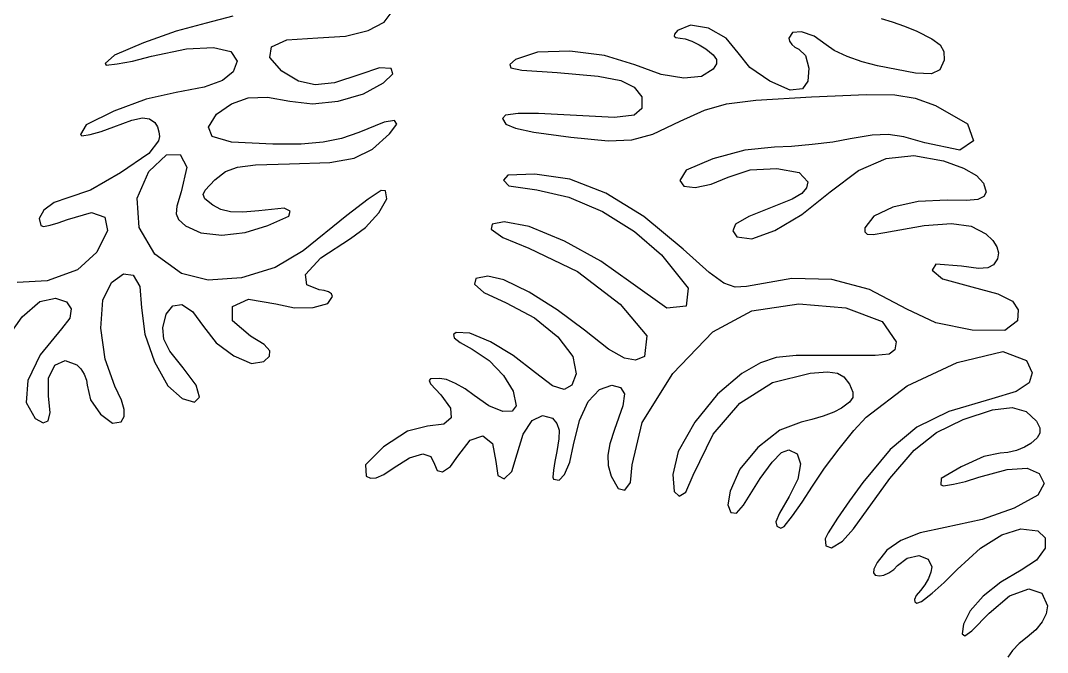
# Model space of a CAD drawing. Header units: metres. Extents: x -276 to 353, y -236 to 239.
# Drawn here: x 110.7 to 261.4, y 2.6 to 95.4 of the extents above; entities that cross this region are included whole.
import ezdxf

# ---------------------------------------------------------------- set-up
doc = ezdxf.new("R2010")
doc.units = ezdxf.units.M
doc.layers.add('Draw', color=2, linetype='CONTINUOUS')

msp = doc.modelspace()

# ---------------------------------------------------------------- linework, layer by layer
at = {"layer": 'draw'}
for p, q in [((164.08, 95.19), (165.25, 96.78)), ((137.91, 95.03), (133.53, 93.89)), ((141.86, 96.07), (137.91, 95.03)), ((161.71, 93.95), (164.08, 95.19)), ((237.03, 95.72), (238.65, 95.26)), ((238.65, 95.26), (240.47, 94.62)), ((133.53, 93.89), (128.74, 92.18)), ((158.39, 93.16), (161.71, 93.95)), ((207.15, 93.97), (206.68, 93.44)), ((209.03, 94.77), (207.15, 93.97)), ((211.68, 94.31), (209.03, 94.77)), ((214.29, 92.83), (211.68, 94.31)), ((224, 93.66), (223.45, 92.84)), ((225.35, 93.8), (224, 93.66)), ((227.19, 93.15), (225.35, 93.8)), ((240.47, 94.62), (242.27, 93.87)), ((242.27, 93.87), (244.49, 92.76)), ((128.74, 92.18), (124.48, 90.34)), ((147.53, 91.57), (149.76, 92.61)), ((149.76, 92.61), (154.32, 92.89)), ((154.32, 92.89), (158.39, 93.16)), ((206.68, 93.44), (206.63, 93.12)), ((206.63, 93.12), (206.87, 92.93)), ((206.87, 92.93), (207.52, 92.87)), ((207.52, 92.87), (208.25, 92.77)), ((208.25, 92.77), (209.23, 92.41)), ((209.23, 92.41), (210.29, 91.89)), ((216.03, 90.71), (214.29, 92.83)), ((223.45, 92.84), (223.56, 92.41)), ((223.56, 92.41), (223.89, 91.94)), ((228.93, 91.89), (227.19, 93.15)), ((244.49, 92.76), (245.67, 91.85)), ((129.89, 90.18), (135.04, 91.29)), ((135.04, 91.29), (139.01, 91.5)), ((139.01, 91.5), (141.54, 90.88)), ((141.54, 90.88), (142.45, 89.48)), ((147.29, 90), (147.53, 91.57)), ((186.57, 90.78), (183.32, 89.73)), ((191.3, 90.94), (186.57, 90.78)), ((196.39, 90.31), (191.3, 90.94)), ((210.29, 91.89), (211.27, 91.28)), ((211.27, 91.28), (212.38, 90.41)), ((217.76, 88.53), (216.03, 90.71)), ((223.89, 91.94), (224.37, 91.53)), ((224.37, 91.53), (224.95, 91.24)), ((224.95, 91.24), (225.93, 90.29)), ((230.12, 91.04), (228.93, 91.89)), ((232.03, 90.15), (230.12, 91.04)), ((245.67, 91.85), (246.21, 90.87)), ((246.21, 90.87), (246.27, 89.64)), ((124.48, 90.34), (123.1, 89.13)), ((123.1, 89.13), (123.26, 88.87)), ((123.26, 88.87), (124.87, 89.06)), ((124.87, 89.06), (127.11, 89.49)), ((127.11, 89.49), (129.89, 90.18)), ((142.45, 89.48), (141.89, 87.9)), ((149.04, 87.98), (147.29, 90)), ((183.32, 89.73), (182.49, 88.99)), ((182.49, 88.99), (182.65, 88.49)), ((200.85, 88.91), (196.39, 90.31)), ((212.84, 89.06), (212.37, 88.28)), ((212.38, 90.41), (212.84, 89.73)), ((212.84, 89.73), (212.84, 89.06)), ((225.93, 90.29), (226.41, 88.43)), ((234.26, 89.35), (232.03, 90.15)), ((236.5, 88.77), (234.26, 89.35)), ((246.27, 89.64), (245.64, 88.22)), ((141.89, 87.9), (140.34, 86.64)), ((151.47, 86.54), (149.04, 87.98)), ((160.47, 87.5), (156.78, 86.29)), ((163.38, 88.47), (160.47, 87.5)), ((165.06, 88.41), (163.38, 88.47)), ((163.98, 86.27), (165.31, 87.62)), ((165.31, 87.62), (165.06, 88.41)), ((182.65, 88.49), (184.26, 88.17)), ((184.26, 88.17), (189.45, 87.78)), ((189.45, 87.78), (195.5, 87.25)), ((204.75, 87.52), (200.85, 88.91)), ((208.08, 86.96), (204.75, 87.52)), ((212.37, 88.28), (210.67, 87.21)), ((220.66, 86.51), (217.76, 88.53)), ((226.41, 88.43), (226.28, 86.51)), ((242.08, 87.7), (236.5, 88.77)), ((244.44, 87.6), (242.08, 87.7)), ((245.64, 88.22), (244.44, 87.6)), ((140.34, 86.64), (137.64, 85.65)), ((153.93, 85.98), (151.47, 86.54)), ((156.78, 86.29), (153.93, 85.98)), ((161.01, 84.65), (163.98, 86.27)), ((195.5, 87.25), (198.82, 86.61)), ((198.82, 86.61), (200.77, 85.65)), ((210.67, 87.21), (208.08, 86.96)), ((223.66, 85.19), (220.66, 86.51)), ((226.28, 86.51), (225.49, 85.4)), ((133.54, 84.89), (129.09, 83.89)), ((137.64, 85.65), (133.54, 84.89)), ((157.32, 83.59), (161.01, 84.65)), ((200.77, 85.65), (201.87, 84.21)), ((225.49, 85.4), (223.66, 85.19)), ((226.78, 84.24), (234.87, 84.58)), ((234.87, 84.58), (239.04, 84.5)), ((239.04, 84.5), (242, 84.01)), ((129.09, 83.89), (124.34, 82.13)), ((139.44, 81.66), (141.65, 83.22)), ((141.65, 83.22), (144.1, 84.07)), ((144.1, 84.07), (146.91, 84.19)), ((146.91, 84.19), (150.2, 83.61)), ((150.2, 83.61), (153.52, 83.2)), ((153.52, 83.2), (157.32, 83.59)), ((201.87, 84.21), (201.89, 82.52)), ((211.11, 82.28), (214.34, 83.2)), ((214.34, 83.2), (218.64, 83.75)), ((218.64, 83.75), (226.78, 84.24)), ((242, 84.01), (245, 82.95)), ((245, 82.95), (249.73, 80.25)), ((124.34, 82.13), (120.29, 80.14)), ((138.25, 79.76), (139.44, 81.66)), ((181.88, 81.56), (181.45, 81.04)), ((183.75, 81.76), (181.88, 81.56)), ((186.71, 81.77), (183.75, 81.76)), ((191.39, 81.52), (186.71, 81.77)), ((197.87, 81.21), (191.39, 81.52)), ((200.78, 81.53), (197.87, 81.21)), ((201.89, 82.52), (200.78, 81.53)), ((207.53, 80.65), (211.11, 82.28)), ((120.29, 80.14), (119.45, 78.7)), ((124.36, 79.84), (127.01, 80.82)), ((127.01, 80.82), (128.55, 81.15)), ((128.55, 81.15), (129.58, 81.02)), ((129.58, 81.02), (130.38, 80.45)), ((130.38, 80.45), (130.76, 79.84)), ((164.05, 80.52), (160.32, 78.99)), ((165.59, 80.77), (164.05, 80.52)), ((164.86, 78.78), (165.9, 80.23)), ((165.9, 80.23), (165.59, 80.77)), ((181.45, 81.04), (181.91, 80.22)), ((181.91, 80.22), (183.32, 79.61)), ((203.49, 78.77), (207.53, 80.65)), ((249.73, 80.25), (250.6, 77.76)), ((119.45, 78.7), (119.69, 78.49)), ((119.69, 78.49), (120.89, 78.71)), ((120.89, 78.71), (122.48, 79.15)), ((122.48, 79.15), (124.36, 79.84)), ((130.76, 79.84), (130.99, 79.11)), ((130.99, 79.11), (131.06, 78.38)), ((138.82, 78.39), (138.25, 79.76)), ((160.32, 78.99), (157.79, 78.1)), ((162.34, 76.54), (164.86, 78.78)), ((183.32, 79.61), (186.03, 79.04)), ((186.03, 79.04), (191.45, 78.32)), ((200.41, 77.92), (203.49, 78.77)), ((235.71, 78.59), (232.48, 78.04)), ((238.06, 78.69), (235.71, 78.59)), ((240.37, 78.35), (238.06, 78.69)), ((130.93, 77.75), (129.49, 75.89)), ((131.06, 78.38), (130.93, 77.75)), ((141.63, 77.58), (138.82, 78.39)), ((147.71, 77.27), (141.63, 77.58)), ((151.89, 77.29), (147.71, 77.27)), ((155.1, 77.55), (151.89, 77.29)), ((157.79, 78.1), (155.1, 77.55)), ((191.45, 78.32), (196.95, 77.79)), ((196.95, 77.79), (200.41, 77.92)), ((223.88, 76.94), (221.39, 76.85)), ((226.89, 77.21), (223.88, 76.94)), ((229.92, 77.59), (226.89, 77.21)), ((232.48, 78.04), (229.92, 77.59)), ((243.42, 77.48), (240.37, 78.35)), ((248.58, 76.39), (243.42, 77.48)), ((250.6, 77.76), (248.58, 76.39)), ((129.49, 75.89), (125.36, 73.07)), ((129.52, 73.24), (132.09, 75.7)), ((132.09, 75.7), (134.11, 75.76)), ((134.11, 75.76), (135.06, 73.88)), ((159.67, 75.24), (162.34, 76.54)), ((217.03, 76.41), (212.32, 75.11)), ((221.39, 76.85), (217.03, 76.41)), ((237.76, 75.18), (241.85, 75.62)), ((241.85, 75.62), (246.18, 74.83)), ((140.76, 73.24), (142.53, 73.92)), ((142.53, 73.92), (145.16, 74.25)), ((145.16, 74.25), (150.18, 74.37)), ((150.18, 74.37), (156.06, 74.59)), ((156.06, 74.59), (159.67, 75.24)), ((212.32, 75.11), (208.38, 73.44)), ((233.72, 73.41), (237.76, 75.18)), ((246.18, 74.83), (249.13, 73.74)), ((125.36, 73.07), (120.92, 70.54)), ((127.77, 69.34), (129.52, 73.24)), ((135.06, 73.88), (134.27, 70.28)), ((139.18, 72.03), (140.76, 73.24)), ((182.21, 72.74), (181.59, 72)), ((186.2, 72.86), (182.21, 72.74)), ((191.3, 72.16), (186.2, 72.86)), ((208.38, 73.44), (207.45, 71.92)), ((212.05, 71.38), (214.55, 72.43)), ((214.55, 72.43), (217.81, 73.5)), ((217.81, 73.5), (221.7, 73.69)), ((221.7, 73.69), (225.01, 73.1)), ((225.01, 73.1), (226.24, 71.73)), ((229.55, 70.27), (233.72, 73.41)), ((249.13, 73.74), (251.02, 72.68)), ((251.02, 72.68), (252.07, 71.54)), ((137.78, 70.53), (139.18, 72.03)), ((181.59, 72), (182.38, 71.17)), ((182.38, 71.17), (186.48, 70.56)), ((196.62, 70.1), (191.3, 72.16)), ((207.45, 71.92), (208.04, 71.12)), ((208.04, 71.12), (209.71, 70.93)), ((209.71, 70.93), (212.05, 71.38)), ((226.09, 70.87), (225.36, 70.05)), ((226.24, 71.73), (226.09, 70.87)), ((252.07, 71.54), (252.45, 70.22)), ((117.63, 69.38), (115.62, 68.69)), ((120.92, 70.54), (117.63, 69.38)), ((134.27, 70.28), (133.59, 68.16)), ((137.49, 69.86), (137.78, 70.53)), ((137.73, 69.27), (137.49, 69.86)), ((163.6, 70.48), (161.7, 69.2)), ((164.24, 70.41), (163.6, 70.48)), ((164.45, 69.25), (164.24, 70.41)), ((186.48, 70.56), (191.17, 69.49)), ((191.17, 69.49), (196.11, 67.37)), ((202.18, 66.67), (196.62, 70.1)), ((225.36, 70.05), (223.97, 69.22)), ((225.39, 66.93), (229.55, 70.27)), ((252.11, 69.57), (251.21, 69.17)), ((252.45, 70.22), (252.11, 69.57)), ((115.62, 68.69), (114.07, 67.57)), ((128.06, 65.06), (127.77, 69.34)), ((133.59, 68.16), (133.5, 67.04)), ((138.9, 68.31), (137.73, 69.27)), ((140.08, 67.68), (138.9, 68.31)), ((149.36, 67.9), (145.65, 67.49)), ((150.25, 67.45), (149.36, 67.9)), ((161.7, 69.2), (158.58, 66.82)), ((163.25, 67.18), (164.45, 69.25)), ((221.75, 68.3), (217.59, 66.67)), ((223.97, 69.22), (221.75, 68.3)), ((238.74, 68.03), (235.95, 66.69)), ((242.47, 68.87), (238.74, 68.03)), ((246.7, 69.04), (242.47, 68.87)), ((249.55, 68.99), (246.7, 69.04)), ((251.21, 69.17), (249.55, 68.99)), ((114.07, 67.57), (113.39, 66.35)), ((113.39, 66.35), (113.67, 65.32)), ((117.54, 66.23), (121.09, 67.23)), ((121.09, 67.23), (123.05, 66.54)), ((123.05, 66.54), (123.44, 64.59)), ((133.5, 67.04), (133.88, 66.2)), ((141.51, 67.34), (140.08, 67.68)), ((143.31, 67.28), (141.51, 67.34)), ((145.65, 67.49), (143.31, 67.28)), ((146.98, 65.32), (150.04, 66.71)), ((150.04, 66.71), (150.25, 67.45)), ((158.58, 66.82), (152.14, 61.62)), ((161.32, 65.02), (163.25, 67.18)), ((196.11, 67.37), (200.81, 64.46)), ((207.98, 61.84), (202.18, 66.67)), ((217.59, 66.67), (215.63, 65.51)), ((221.42, 64.58), (225.39, 66.93)), ((235.95, 66.69), (234.64, 64.99)), ((113.67, 65.32), (114.02, 65.2)), ((114.02, 65.2), (115, 65.39)), ((115, 65.39), (116.2, 65.73)), ((116.2, 65.73), (117.54, 66.23)), ((130.37, 61.13), (128.06, 65.06)), ((133.88, 66.2), (134.9, 65.28)), ((134.9, 65.28), (137.16, 64.26)), ((143.64, 64.29), (146.98, 65.32)), ((159.12, 63.4), (161.32, 65.02)), ((179.93, 65.53), (179.75, 64.77)), ((181.7, 65.85), (179.93, 65.53)), ((185.34, 65.19), (181.7, 65.85)), ((190.53, 63.02), (185.34, 65.19)), ((215.63, 65.51), (215.24, 64.56)), ((234.64, 64.99), (234.63, 64.38)), ((237.57, 64.31), (243.35, 65.35)), ((243.35, 65.35), (247.34, 65.63)), ((247.34, 65.63), (250.22, 65.22)), ((250.22, 65.22), (252.4, 64.11)), ((123.44, 64.59), (121.88, 61.41)), ((137.16, 64.26), (140.22, 63.93)), ((140.22, 63.93), (143.64, 64.29)), ((154.75, 60.57), (159.12, 63.4)), ((179.75, 64.77), (181.47, 63.55)), ((181.47, 63.55), (185.31, 62.01)), ((200.81, 64.46), (204.76, 61.02)), ((215.24, 64.56), (215.85, 63.67)), ((215.85, 63.67), (218.05, 63.37)), ((218.05, 63.37), (221.42, 64.58)), ((234.63, 64.38), (234.98, 64.04)), ((234.98, 64.04), (235.85, 64.01)), ((235.85, 64.01), (237.57, 64.31)), ((252.4, 64.11), (253.42, 63.15)), ((185.31, 62.01), (192.45, 58.56)), ((195.88, 60.1), (190.53, 63.02)), ((211.77, 58.43), (207.98, 61.84)), ((253.42, 63.15), (254.03, 62.22)), ((254.03, 62.22), (254.25, 61.32)), ((121.88, 61.41), (119.04, 58.82)), ((134.29, 58.28), (130.37, 61.13)), ((152.14, 61.62), (148.06, 59.16)), ((152.51, 58.14), (154.75, 60.57)), ((204.76, 61.02), (208.71, 56.12)), ((254.1, 60.42), (253.53, 59.55)), ((254.25, 61.32), (254.1, 60.42)), ((119.04, 58.82), (114.6, 57.21)), ((148.06, 59.16), (143.11, 57.66)), ((200.25, 56.94), (195.88, 60.1)), ((245.08, 59.64), (244.54, 58.77)), ((248.83, 59.34), (245.08, 59.64)), ((251.34, 59.03), (248.83, 59.34)), ((252.7, 59.1), (251.34, 59.03)), ((253.53, 59.55), (252.7, 59.1)), ((124.04, 56.98), (125.78, 58.24)), ((125.78, 58.24), (127.2, 58.04)), ((127.2, 58.04), (128.16, 56.37)), ((138.21, 57.31), (134.29, 58.28)), ((143.11, 57.66), (138.21, 57.31)), ((152.69, 56.62), (152.51, 58.14)), ((177.54, 57.54), (177.3, 56.72)), ((179.27, 57.87), (177.54, 57.54)), ((181.63, 57.37), (179.27, 57.87)), ((185.35, 55.52), (181.63, 57.37)), ((192.45, 58.56), (198.71, 53.79)), ((213.92, 56.88), (211.77, 58.43)), ((223.91, 57.54), (217.28, 56.37)), ((229.81, 57.41), (223.91, 57.54)), ((235.32, 55.91), (229.81, 57.41)), ((244.54, 58.77), (246.02, 57.5)), ((246.02, 57.5), (250.33, 56.31)), ((114.6, 57.21), (110.18, 56.94)), ((122.77, 54.38), (124.04, 56.98)), ((128.16, 56.37), (128.45, 53.23)), ((154.51, 55.87), (152.69, 56.62)), ((155.25, 55.8), (154.51, 55.87)), ((155.88, 55.59), (155.25, 55.8)), ((177.3, 56.72), (178.71, 55.47)), ((205.54, 53.2), (200.25, 56.94)), ((208.71, 56.12), (208.38, 53.49)), ((215.57, 56.28), (213.92, 56.88)), ((217.28, 56.37), (215.57, 56.28)), ((240.79, 53.02), (235.32, 55.91)), ((250.33, 56.31), (254.18, 55.28)), ((113.48, 54.16), (115.8, 54.67)), ((115.8, 54.67), (117.39, 54.11)), ((122.47, 50.26), (122.77, 54.38)), ((141.8, 53.42), (144.15, 54.52)), ((144.15, 54.52), (148.15, 53.81)), ((155.77, 53.86), (156.45, 54.89)), ((156.3, 55.27), (155.88, 55.59)), ((156.45, 54.89), (156.3, 55.27)), ((178.71, 55.47), (181.98, 53.95)), ((189.48, 52.95), (185.35, 55.52)), ((254.18, 55.28), (256.29, 54.21)), ((110.91, 51.93), (113.48, 54.16)), ((117.39, 54.11), (118.12, 53.08)), ((118.12, 53.08), (117.9, 51.7)), ((128.45, 53.23), (128.92, 49.37)), ((132.05, 52.29), (133.03, 53.53)), ((133.03, 53.53), (134.36, 53.71)), ((134.36, 53.71), (135.92, 52.68)), ((141.81, 51.34), (141.8, 53.42)), ((148.15, 53.81), (150.87, 53.24)), ((150.87, 53.24), (153.65, 53.28)), ((153.65, 53.28), (155.77, 53.86)), ((181.98, 53.95), (186.13, 51.77)), ((193.45, 49.95), (189.48, 52.95)), ((198.71, 53.79), (202.6, 49.11)), ((208.38, 53.49), (205.54, 53.2)), ((212.32, 49.73), (218.04, 52.78)), ((218.04, 52.78), (224.96, 53.84)), ((224.96, 53.84), (231.86, 53.23)), ((231.86, 53.23), (237.17, 51.25)), ((245.05, 51.03), (240.79, 53.02)), ((256.29, 54.21), (257.16, 52.93)), ((257.16, 52.93), (257.06, 51.32)), ((108.45, 48.42), (110.91, 51.93)), ((117.9, 51.7), (116.7, 50.13)), ((131.56, 50.3), (132.05, 52.29)), ((135.92, 52.68), (137.52, 50.48)), ((144.44, 49.08), (141.81, 51.34)), ((186.13, 51.77), (189.55, 48.99)), ((257.06, 51.32), (255.18, 49.9)), ((116.7, 50.13), (113.53, 46.31)), ((123.07, 45.71), (122.47, 50.26)), ((131.71, 48.62), (131.56, 50.3)), ((137.52, 50.48), (139.41, 48.1)), ((197, 47.18), (193.45, 49.95)), ((237.17, 51.25), (239.25, 48.25)), ((250.4, 49.95), (245.05, 51.03)), ((255.18, 49.9), (250.4, 49.95)), ((128.92, 49.37), (130.32, 45.28)), ((132.6, 46.85), (131.71, 48.62)), ((146.44, 47.83), (144.44, 49.08)), ((174.63, 49.63), (174.24, 49.3)), ((174.24, 49.3), (174.33, 48.84)), ((174.33, 48.84), (175.21, 48.15)), ((176.64, 49.51), (174.63, 49.63)), ((179.65, 48.24), (176.64, 49.51)), ((189.55, 48.99), (191.76, 46.09)), ((202.6, 49.11), (202.27, 46.1)), ((206.45, 43.57), (212.32, 49.73)), ((239.25, 48.25), (239.04, 47.08)), ((134.52, 44.44), (132.6, 46.85)), ((139.41, 48.1), (142, 46.17)), ((147.25, 46.92), (146.44, 47.83)), ((147.2, 46.13), (147.25, 46.92)), ((175.21, 48.15), (177, 47.15)), ((177, 47.15), (179.49, 45.49)), ((183.02, 46.23), (179.65, 48.24)), ((199.32, 45.83), (197, 47.18)), ((239.04, 47.08), (238.21, 46.44)), ((248.2, 45.22), (254.9, 46.83)), ((254.9, 46.83), (258.36, 45.48)), ((113.53, 46.31), (111.74, 42.54)), ((115.71, 44.81), (117.24, 45.49)), ((117.24, 45.49), (118.95, 44.87)), ((124.53, 41.71), (123.07, 45.71)), ((130.32, 45.28), (132.27, 41.8)), ((142, 46.17), (144.59, 45.08)), ((144.59, 45.08), (146.39, 45.34)), ((146.39, 45.34), (147.2, 46.13)), ((179.49, 45.49), (181.57, 43.32)), ((186.29, 43.68), (183.02, 46.23)), ((191.76, 46.09), (192.25, 43.56)), ((200.98, 45.53), (199.32, 45.83)), ((202.27, 46.1), (200.98, 45.53)), ((221.61, 45.93), (219.33, 45.15)), ((224.55, 46.24), (221.61, 45.93)), ((230.19, 46.25), (224.55, 46.24)), ((236.15, 46.21), (230.19, 46.25)), ((238.21, 46.44), (236.15, 46.21)), ((258.36, 45.48), (259.18, 43.71)), ((114.78, 42.88), (115.71, 44.81)), ((118.95, 44.87), (119.52, 44.27)), ((119.52, 44.27), (120.01, 43.48)), ((136.45, 41.9), (134.52, 44.44)), ((219.33, 45.15), (216.59, 43.57)), ((226.59, 43.66), (229.16, 43.83)), ((229.16, 43.83), (230.61, 43.65)), ((240.86, 41.78), (248.2, 45.22)), ((111.74, 42.54), (111.5, 39.32)), ((114.77, 40.26), (114.78, 42.88)), ((120.01, 43.48), (120.34, 42.63)), ((120.34, 42.63), (120.45, 41.86)), ((170.88, 42.82), (170.66, 42.56)), ((170.66, 42.56), (170.86, 42.09)), ((172.2, 42.87), (170.88, 42.82)), ((173.21, 42.7), (172.2, 42.87)), ((174.55, 42.14), (173.21, 42.7)), ((181.57, 43.32), (182.98, 40.99)), ((188.76, 41.79), (186.29, 43.68)), ((192.25, 43.56), (191.61, 41.86)), ((201.94, 36.39), (206.45, 43.57)), ((216.59, 43.57), (213.01, 40.57)), ((216.26, 39.24), (221.06, 42.25)), ((221.06, 42.25), (226.59, 43.66)), ((230.61, 43.65), (231.57, 43.09)), ((231.57, 43.09), (232.37, 42.03)), ((259.18, 43.71), (258.74, 42.21)), ((120.45, 41.86), (120.95, 39.74)), ((125.49, 39.67), (124.53, 41.71)), ((132.27, 41.8), (134.39, 39.9)), ((136.96, 40.09), (136.45, 41.9)), ((170.86, 42.09), (172.38, 40.45)), ((175.97, 41.33), (174.55, 42.14)), ((177.26, 40.37), (175.97, 41.33)), ((182.98, 40.99), (183.45, 38.83)), ((190.47, 41.26), (188.76, 41.79)), ((191.61, 41.86), (190.47, 41.26)), ((194.03, 39.5), (195.65, 41.26)), ((195.65, 41.26), (197.47, 41.87)), ((197.47, 41.87), (198.78, 41.52)), ((198.78, 41.52), (199.34, 40.62)), ((232.37, 42.03), (232.86, 40.86)), ((232.86, 40.86), (232.86, 40.06)), ((234.85, 37.18), (240.86, 41.78)), ((256.86, 40.94), (253.27, 39.88)), ((258.74, 42.21), (256.86, 40.94)), ((111.5, 39.32), (112.79, 37)), ((115.03, 37.87), (114.77, 40.26)), ((120.95, 39.74), (122.43, 37.61)), ((125.9, 38.28), (125.49, 39.67)), ((134.39, 39.9), (136.19, 39.39)), ((136.19, 39.39), (136.96, 40.09)), ((172.38, 40.45), (173.82, 38.5)), ((179.44, 38.83), (177.26, 40.37)), ((192.72, 36.71), (194.03, 39.5)), ((199.34, 40.62), (199.12, 38.86)), ((213.01, 40.57), (209.67, 36.42)), ((212.35, 34.67), (216.26, 39.24)), ((232.38, 39.36), (231.21, 38.52)), ((232.86, 40.06), (232.38, 39.36)), ((253.27, 39.88), (246.97, 38.03)), ((114.72, 36.65), (115.03, 37.87)), ((125.88, 37.27), (125.9, 38.28)), ((173.82, 38.5), (173.91, 37.07)), ((181.48, 37.99), (179.44, 38.83)), ((182.87, 38.04), (181.48, 37.99)), ((183.45, 38.83), (182.87, 38.04)), ((199.12, 38.86), (197.89, 35.37)), ((230.09, 37.93), (228.53, 37.33)), ((231.21, 38.52), (230.09, 37.93)), ((246.97, 38.03), (242.29, 35.71)), ((249.08, 36.84), (253.36, 38.23)), ((253.36, 38.23), (256.28, 38.59)), ((256.28, 38.59), (258.34, 38.02)), ((258.34, 38.02), (259.84, 36.57)), ((112.79, 37), (113.97, 36.36)), ((113.97, 36.36), (114.72, 36.65)), ((122.43, 37.61), (124.17, 36.31)), ((124.17, 36.31), (125.46, 36.5)), ((125.46, 36.5), (125.88, 37.27)), ((173.91, 37.07), (172.82, 36.15)), ((184.46, 34.69), (185.79, 36.67)), ((185.79, 36.67), (187.31, 37.43)), ((187.31, 37.43), (188.78, 37.01)), ((188.78, 37.01), (189.42, 36.23)), ((189.42, 36.23), (189.73, 35.27)), ((191.87, 33.1), (192.72, 36.71)), ((200.47, 30.18), (201.94, 36.39)), ((209.67, 36.42), (207.2, 32.12)), ((225.27, 36.45), (222.16, 35.26)), ((226.85, 36.81), (225.27, 36.45)), ((228.53, 37.33), (226.85, 36.81)), ((233.01, 35.21), (234.85, 37.18)), ((245.16, 34.91), (249.08, 36.84)), ((259.84, 36.57), (260.31, 35.59)), ((167.47, 35.14), (163.95, 32.81)), ((170.42, 35.87), (167.47, 35.14)), ((172.82, 36.15), (170.42, 35.87)), ((183.57, 31.81), (184.46, 34.69)), ((189.73, 35.27), (189.72, 33.97)), ((197.89, 35.37), (197.19, 33.24)), ((222.16, 35.26), (218.93, 32.72)), ((230.84, 32.54), (233.01, 35.21)), ((242.29, 35.71), (238.34, 32.43)), ((241.88, 32.31), (245.16, 34.91)), ((260.34, 34.83), (259.94, 34.13)), ((260.31, 35.59), (260.34, 34.83)), ((174.87, 31.43), (176.69, 33.8)), ((176.69, 33.8), (178.55, 34.41)), ((178.55, 34.41), (179.95, 33.31)), ((179.95, 33.31), (180.45, 30.68)), ((189.72, 33.97), (189.39, 32.12)), ((197.19, 33.24), (196.89, 31.57)), ((209.42, 28.68), (212.35, 34.67)), ((259.01, 33.32), (258.08, 32.76)), ((259.94, 34.13), (259.01, 33.32)), ((163.95, 32.81), (161.31, 30.16)), ((167.8, 31.2), (169.73, 31.79)), ((169.73, 31.79), (170.93, 31.41)), ((182.78, 29.2), (183.57, 31.81)), ((189.39, 32.12), (189.1, 30.68)), ((191.31, 30.56), (191.87, 33.1)), ((207.2, 32.12), (206.45, 28.74)), ((218.93, 32.72), (216.27, 29.52)), ((221.03, 30.57), (222.39, 31.97)), ((222.39, 31.97), (223.47, 32.37)), ((223.47, 32.37), (224.7, 31.77)), ((224.7, 31.77), (225.2, 30.31)), ((228.71, 29.67), (230.84, 32.54)), ((238.34, 32.43), (234.32, 27.6)), ((238.29, 28.18), (241.88, 32.31)), ((254.51, 31.87), (252.1, 31.42)), ((255.63, 31.98), (254.51, 31.87)), ((256.88, 32.3), (255.63, 31.98)), ((258.08, 32.76), (256.88, 32.3)), ((161.31, 30.16), (161.39, 28.53)), ((165.4, 29.68), (167.8, 31.2)), ((170.93, 31.41), (171.45, 30.29)), ((171.45, 30.29), (171.82, 29.36)), ((173.8, 29.92), (174.87, 31.43)), ((180.45, 30.68), (180.77, 28.59)), ((189.1, 30.68), (188.91, 29.4)), ((190.55, 28.75), (191.31, 30.56)), ((196.89, 31.57), (196.96, 30.08)), ((200.23, 27.59), (200.47, 30.18)), ((219.28, 28.17), (221.03, 30.57)), ((225.2, 30.31), (224.8, 28.07)), ((252.1, 31.42), (248.77, 29.89)), ((162.89, 28.26), (163.99, 28.74)), ((163.99, 28.74), (165.4, 29.68)), ((171.82, 29.36), (172.64, 29.16)), ((172.64, 29.16), (173.8, 29.92)), ((181.68, 28.14), (182.78, 29.2)), ((188.91, 29.4), (188.82, 28.36)), ((189.73, 27.94), (190.55, 28.75)), ((196.96, 30.08), (197.39, 28.52)), ((206.45, 28.74), (206.63, 26.24)), ((208.34, 26.17), (209.42, 28.68)), ((216.27, 29.52), (214.84, 26.31)), ((226.96, 27.02), (228.71, 29.67)), ((248.77, 29.89), (245.86, 28.15)), ((251.36, 28.34), (255.52, 29.48)), ((255.52, 29.48), (258.49, 29.66)), ((258.49, 29.66), (260.25, 28.92)), ((260.25, 28.92), (260.95, 27.42)), ((161.39, 28.53), (162.04, 28.2)), ((162.04, 28.2), (162.89, 28.26)), ((180.77, 28.59), (181.68, 28.14)), ((188.82, 28.36), (188.94, 28.05)), ((188.94, 28.05), (189.73, 27.94)), ((197.39, 28.52), (198.39, 26.7)), ((199.41, 26.47), (200.23, 27.59)), ((216.81, 24.24), (219.28, 28.17)), ((224.8, 28.07), (223.52, 25.5)), ((234.32, 27.6), (232.37, 24.87)), ((232.95, 20.77), (238.29, 28.18)), ((245.86, 28.15), (245.77, 27.22)), ((245.77, 27.22), (246.2, 27.07)), ((246.2, 27.07), (247.64, 27.32)), ((247.64, 27.32), (249.39, 27.74)), ((249.39, 27.74), (251.36, 28.34)), ((260.95, 27.42), (260.02, 25.7)), ((198.39, 26.7), (199.41, 26.47)), ((206.63, 26.24), (207.37, 25.59)), ((207.37, 25.59), (208.34, 26.17)), ((214.84, 26.31), (214.54, 24.28)), ((225.44, 24.67), (226.96, 27.02)), ((260.02, 25.7), (256.56, 23.8)), ((214.54, 24.28), (214.97, 23.15)), ((215.8, 23.09), (216.81, 24.24)), ((223.52, 25.5), (222.09, 23.08)), ((224.03, 22.68), (225.44, 24.67)), ((232.37, 24.87), (230.64, 22.34)), ((214.97, 23.15), (215.8, 23.09)), ((222.09, 23.08), (221.57, 21.81)), ((222.79, 21.1), (224.03, 22.68)), ((256.56, 23.8), (251.84, 22.12)), ((221.57, 21.81), (221.71, 21.16)), ((221.71, 21.16), (222.3, 20.87)), ((230.64, 22.34), (229.23, 20.2)), ((251.84, 22.12), (246.45, 20.96)), ((222.3, 20.87), (222.79, 21.1)), ((229.23, 20.2), (228.79, 19.31)), ((231.37, 18.96), (232.95, 20.77)), ((242.77, 20.18), (239.94, 19.08)), ((246.45, 20.96), (242.77, 20.18)), ((251.6, 17.92), (254.74, 19.91)), ((254.74, 19.91), (257.56, 20.76)), ((257.56, 20.76), (260.02, 20.48)), ((260.02, 20.48), (261.11, 19.43)), ((228.79, 19.31), (228.89, 18.26)), ((228.89, 18.26), (229.72, 17.96)), ((229.72, 17.96), (231.37, 18.96)), ((239.94, 19.08), (237.85, 17.65)), ((261.11, 19.43), (261.11, 17.92)), ((237.85, 17.65), (236.43, 15.85)), ((240.87, 16.48), (242.58, 16.84)), ((242.58, 16.84), (243.91, 16.34)), ((248.19, 14.8), (251.6, 17.92)), ((261.11, 17.92), (259.84, 16.19)), ((236.43, 15.85), (235.95, 14.84)), ((238.87, 14.8), (239.45, 15.37)), ((239.45, 15.37), (240.87, 16.48)), ((243.91, 16.34), (244.45, 15.2)), ((244.45, 15.2), (244.33, 14.43)), ((259.84, 16.19), (257.59, 14.7)), ((235.95, 14.84), (235.89, 14.29)), ((235.89, 14.29), (236.16, 13.98)), ((236.16, 13.98), (236.79, 13.87)), ((236.79, 13.87), (237.42, 13.98)), ((237.42, 13.98), (238.15, 14.31)), ((238.15, 14.31), (238.87, 14.8)), ((244.33, 14.43), (243.96, 13.48)), ((246.29, 12.91), (248.19, 14.8)), ((257.59, 14.7), (254.59, 12.94)), ((243.42, 12.53), (242.79, 11.7)), ((243.96, 13.48), (243.42, 12.53)), ((244.5, 11.32), (246.29, 12.91)), ((254.59, 12.94), (252, 10.87)), ((242.19, 10.96), (241.91, 10.38)), ((242.79, 11.7), (242.19, 10.96)), ((242.96, 10.1), (244.5, 11.32)), ((252, 10.87), (250.08, 8.73)), ((252.88, 8.37), (255.87, 10.91)), ((255.87, 10.91), (258.7, 11.97)), ((258.7, 11.97), (260.62, 11.34)), ((260.62, 11.34), (261.45, 9.44)), ((241.91, 10.38), (241.98, 10.03)), ((241.98, 10.03), (242.29, 9.87)), ((242.29, 9.87), (242.96, 10.1)), ((261.45, 9.44), (261.25, 8.27)), ((250.08, 8.73), (249.13, 6.79)), ((250.36, 5.77), (252.88, 8.37)), ((261.25, 8.27), (260.67, 7.09)), ((249.13, 6.79), (248.92, 5.35)), ((260.67, 7.09), (259.72, 5.94)), ((248.92, 5.35), (249.33, 5.07)), ((249.33, 5.07), (250.36, 5.77)), ((258.45, 4.87), (257.3, 3.94)), ((259.72, 5.94), (258.45, 4.87)), ((257.3, 3.94), (256.33, 2.9)), ((256.33, 2.9), (255.65, 1.91))]:
    msp.add_line(p, q, dxfattribs=at)

doc.saveas('drawing.dxf')
